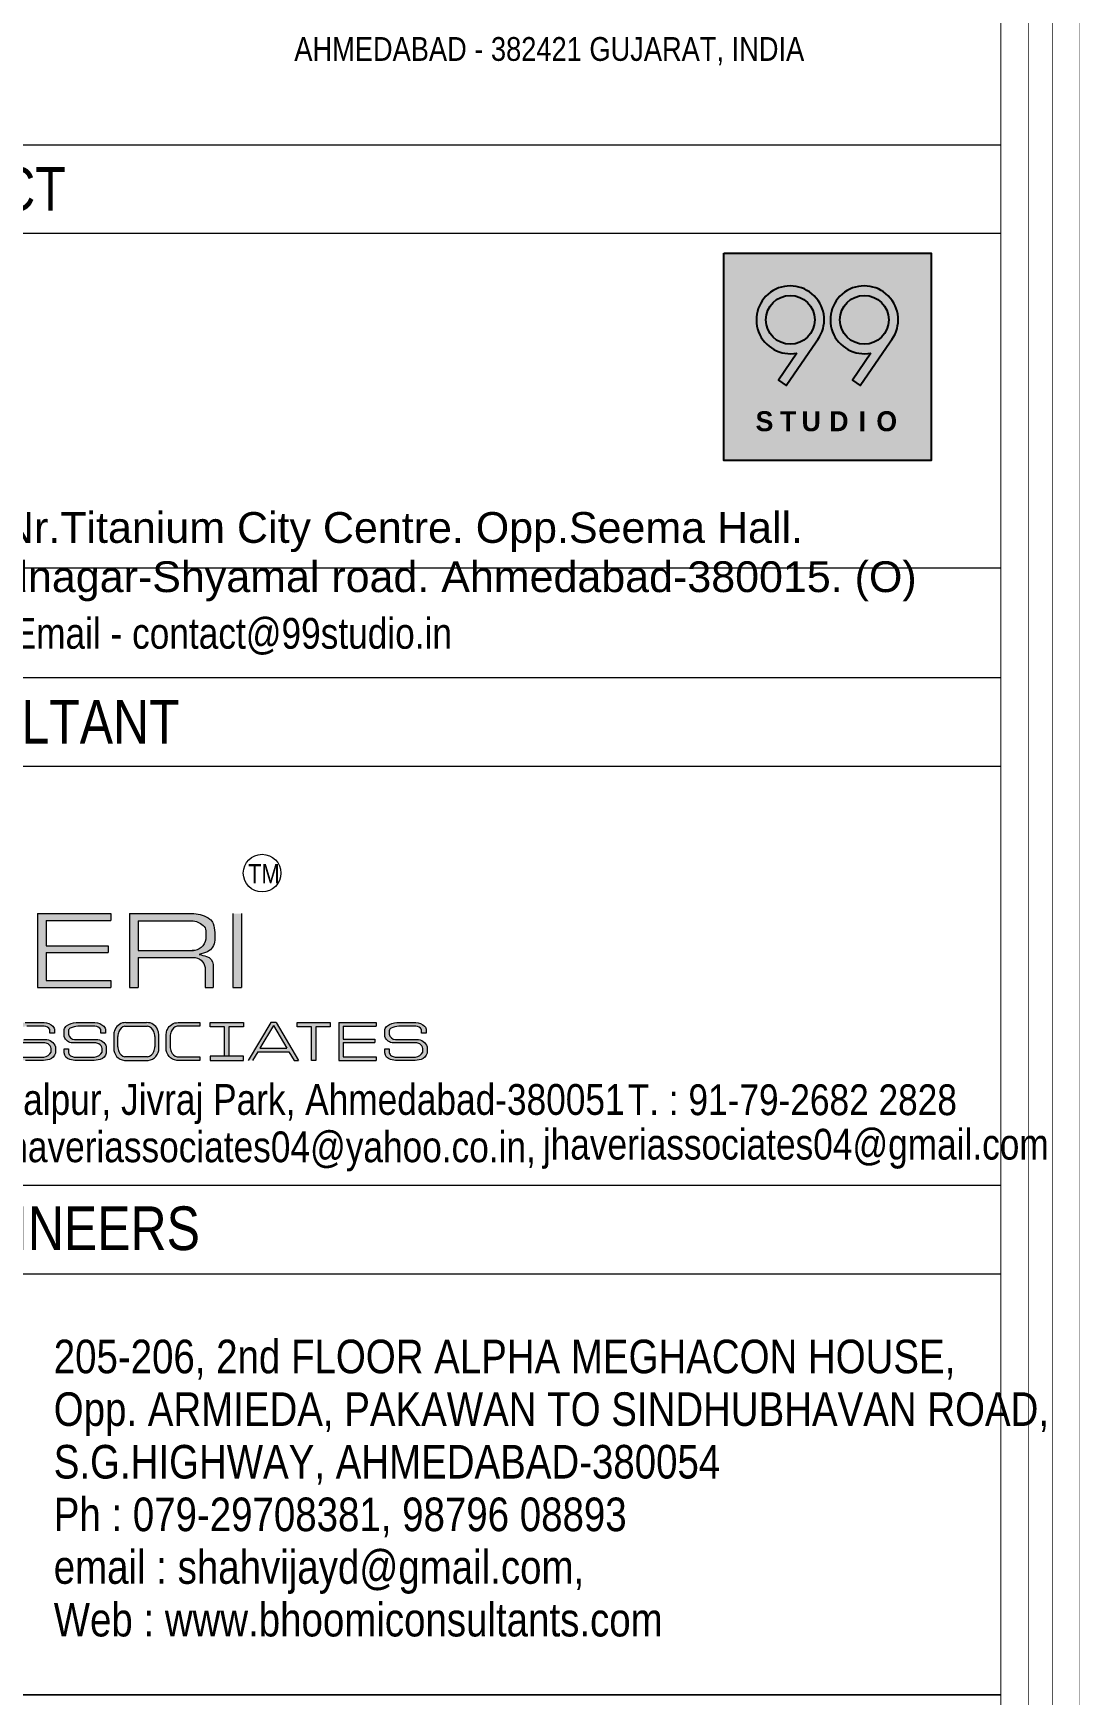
# Model space of a CAD drawing. Header units: millimetres. Extents: x 1112055 to 3390982, y -148532 to 766891.
# Drawn here: x 2882941 to 2896116, y -70171 to -49255 of the extents above; entities that cross this region are included whole.
import ezdxf

# ---------------------------------------------------------------- set-up
doc = ezdxf.new("R2010")
doc.units = ezdxf.units.MM
for name, color, linetype, lineweight in [('B TITLE BLOCK', 250, 'Continuous', 0), ('P_TITLE BLOCK TEXT', 7, 'Continuous', 9), ('tb text', 7, 'Continuous', 13)]:
    doc.layers.add(name, color=color, linetype=linetype, lineweight=lineweight)
for name, color, linetype in [('FORMAT TEXT', 7, 'Continuous'), ('Logo Color', 251, 'Continuous'), ('Logo Font', 255, 'Continuous'), ('Logo Line', 251, 'Continuous')]:
    doc.layers.add(name, color=color, linetype=linetype)
doc.styles.add('A', font='GOTHICB.TTF')
doc.styles.add('SWINC', font='swissc.ttf')

# ---------------------------------------------------------------- blocks, each defined once
blk = doc.blocks.new('Z$W@#6E2766C7')
at = {"layer": 'Logo Font', "style": 'A'}
for s, p in [('S', (0.477201075365187, 0.4427458525618988)), ('T', (0.8451072909420388, 0.4427458525618988)), ('U', (1.170529324572427, 0.4427458525618988)), ('D', (1.588321054015565, 0.4427458525618988)), ('I', (2.031184820887617, 0.4427458525618988)), ('O', (2.298338986166228, 0.4427458525618988))]:
    blk.add_text(s, height=0.30118144, dxfattribs=at).set_placement(p)
blk = doc.blocks.new('A$C9f46f36f')
at = {"layer": 'Logo Color'}
h = blk.add_hatch(color=22, dxfattribs=at)
edge = h.paths.add_edge_path(flags=0)
edge.add_arc((-2651.583773184335, -1156.24687560508), 307.1893068638838, 180, 360, ccw=False)
edge.add_arc((-2651.583773184335, -1156.24687560508), 307.1893068638838, 0, 180, ccw=False)
edge = h.paths.add_edge_path(flags=16)
edge.add_line((-2568.222982186591, -1574.687979126815), (-2800.432897544233, -1914.725855800236))
edge.add_line((-2800.432897541439, -1914.725855799858), (-2701.769266437739, -1982.102683498029))
edge.add_line((-2701.769266444957, -1982.102683492471), (-2326.533018882386, -1432.623404472455))
edge.add_arc((-2651.583773184335, -1156.24687560508), 426.6637769954773, 319.6269312612779, 641.266816491063)
edge = h.paths.add_edge_path(flags=0)
edge.add_arc((-1719.777309257304, -1156.24687560508), 307.1893068638838, 180, 360, ccw=False)
edge.add_arc((-1719.777309257304, -1156.24687560508), 307.1893068638838, 0, 180, ccw=False)
edge = h.paths.add_edge_path(flags=16)
edge.add_line((-1636.416518274462, -1574.687979126815), (-1868.626433632104, -1914.725855800236))
edge.add_line((-1868.62643362931, -1914.725855799858), (-1769.96280252561, -1982.102683498029))
edge.add_line((-1769.962802517926, -1982.102683492471), (-1394.726554955356, -1432.623404472455))
edge.add_arc((-1719.777309257304, -1156.24687560508), 426.6637769954765, 319.6269312612779, 641.2668164910631)
h.paths.add_polyline_path([(-3486.935391280567, -317.6303075854667), (-876.5585415994283, -317.6303075854667), (-876.5585415994283, -2928.007157264743), (-3486.935391280567, -2928.007157264743)])
at = {"layer": 'Logo Font'}
h = blk.add_hatch(color=256, dxfattribs=at)
edge = h.paths.add_edge_path(flags=16)
edge.add_arc((-2651.583773184335, -1156.246875599492), 307.1893068638814, 180, 360, ccw=False)
edge.add_arc((-2651.583773184335, -1156.246875599492), 307.1893068638814, 0, 180, ccw=False)
edge = h.paths.add_edge_path()
edge.add_line((-2568.222982186591, -1574.687979126815), (-2800.432897544233, -1914.725855800236))
edge.add_line((-2800.432897541439, -1914.725855799858), (-2701.769266437739, -1982.102683498029))
edge.add_line((-2701.769266444957, -1982.102683499921), (-2326.533018882386, -1432.623404479906))
edge.add_arc((-2651.583773184335, -1156.246875599492), 426.6637769954742, 319.6269312612787, 641.2668164910637)
h = blk.add_hatch(color=256, dxfattribs=at)
edge = h.paths.add_edge_path()
edge.add_line((-1636.416518274462, -1574.687979126815), (-1868.626433632337, -1914.725855800236))
edge.add_line((-1868.62643362931, -1914.725855799858), (-1769.96280252561, -1982.102683498029))
edge.add_line((-1769.962802517926, -1982.102683499921), (-1394.726554955356, -1432.623404479906))
edge.add_arc((-1719.777309257304, -1156.246875599492), 426.6637769954735, 319.6269312612787, 641.2668164910638)
edge = h.paths.add_edge_path(flags=16)
edge.add_arc((-1719.777309257304, -1156.246875599492), 307.1893068638814, 180, 360, ccw=False)
edge.add_arc((-1719.777309257304, -1156.246875599492), 307.1893068638814, 0, 180, ccw=False)
for points in [[(-2568.222982186591, -1574.687979126815), (-2800.432897541439, -1914.725855799858), (-2701.769266444957, -1982.102683499921), (-2326.533018845832, -1432.62340447912, 5.918618956459519)], [(-1636.416518274462, -1574.687979126815), (-1868.62643362931, -1914.725855799858), (-1769.962802517926, -1982.102683499921), (-1394.726554933703, -1432.62340447912, 5.918618956459519)], [(-2344.394466344034, -1156.246875599492, -1), (-2958.77308008424, -1156.246875599492, -1)], [(-1412.5880023723, -1156.246875599492, -1), (-2026.966616097605, -1156.246875599492, -1)]]:
    blk.add_lwpolyline(points, format="xyb", close=True, dxfattribs=at)
at = {"layer": 'Logo Line'}
blk.add_lwpolyline([(-3486.935391280567, -317.6303075854667), (-876.5585415994283, -317.6303075854667), (-876.5585415994283, -2928.007157264743), (-3486.935391280567, -2928.007157264743)], close=True, dxfattribs=at)
at = {"layer": 'Logo Font', "xscale": 834.901957593243, "yscale": 834.901957593243, "zscale": 834.901957593243}
blk.add_blockref('Z$W@#6E2766C7', (-3486.935391280567, -2928.007157264743), dxfattribs=at)

msp = doc.modelspace()

# ---------------------------------------------------------------- hatches: boundary and pattern name
at = {"layer": 'P_TITLE BLOCK TEXT', "lineweight": 0}
for color, points in [(7, [(2883917.465082632, -60337.13899490157), (2882996.021187464, -60337.13899490157), (2882996.021187464, -61269.55983205095), (2883917.465082632, -61269.55983205095), (2883917.465082632, -61180.01483241715), (2883105.233520823, -61180.01483241715), (2883105.233520823, -60827.74737624197), (2883883.317457951, -60827.74737624197), (2883883.317457951, -60744.22137260019), (2883105.233520823, -60744.22137260019), (2883105.233520823, -60425.65436053231), (2883917.465082632, -60425.65436053231)]), (7, [(2885564.390660107, -60337.13899490157), (2885455.178326726, -60337.13899490157), (2885455.178326726, -61269.55983205095), (2885564.390660107, -61269.55983205095)]), (256, [(2884614.601056019, -62030.42477529975), (2884614.601056019, -61853.88442902932, -0.065444553260905), (2884630.079830505, -61796.6738906901, -0.3186236598127411), (2884767.851121707, -61710.49864837051), (2885036.50715135, -61710.49864837051), (2885036.50715135, -61756.26291057341), (2884755.206282509, -61756.26291057341, 0.2644804300768096), (2884678.146292051, -61823.45438170958, 0.0506837276388673), (2884663.903156253, -61882.86426305481), (2884663.903156253, -62014.13913206501, 0.0506837276411283), (2884678.146292051, -62073.54901341013, 0.2644804300830637), (2884755.206282509, -62140.7404845463), (2885036.50715135, -62140.7404845463), (2885036.50715135, -62186.50474674861), (2884748.116012186, -62186.50474674861, -0.3947190252426027)]), (256, [(2886681.433114978, -61710.49864837051), (2886262.41499896, -61710.49864839217), (2886262.41499896, -61762.90413667764), (2886445.721312826, -61762.90413667764), (2886445.721312826, -62186.50474674861), (2886498.126801111, -62186.50474674861), (2886498.126801111, -61762.90413667764), (2886681.433114978, -61762.90413667764)]), (256, [(2887258.426424097, -61710.49864837051), (2886788.024116535, -61710.49864837051), (2886788.024116535, -62186.50474674861), (2887258.426424097, -62186.50474674861), (2887258.426424097, -62140.79151918321), (2886843.777628941, -62140.79151918321), (2886843.777628941, -61960.95699521633), (2887240.993869023, -61960.95699521633), (2887240.993869023, -61918.31649908413), (2886843.777628941, -61918.31649908413), (2886843.777628941, -61755.68624197309), (2887258.426424097, -61755.68624197309)])]:
    msp.add_hatch(color=color, dxfattribs=at).paths.add_polyline_path(points)
h = msp.add_hatch(color=7, dxfattribs=at)
h.paths.add_polyline_path([(2885164.136450848, -60406.17682665495, -0.1662994059925575), (2885205.650738582, -60463.91137135275, -0.0791995366985774), (2885226.939497311, -60573.69129660622), (2885226.939497311, -60673.49947848487, -0.2597704900776225), (2885134.345306402, -60820.54866399734, -0.0146451845304826), (2885030.6562443, -60853.329418086, -0.0494066516944872), (2885123.122709574, -60879.44896378707, -0.351322737650402), (2885206.31353114, -60978.0006431105), (2885206.31353114, -61269.55983205095), (2885104.205505436, -61269.55983205095), (2885104.205505436, -61016.50197386976, 0.3675094121381071), (2884960.897525106, -60889.05771762949), (2884262.607400673, -60889.05771762949), (2884262.607400673, -61269.55983205095), (2884153.395067293, -61269.55983205095), (2884153.395067293, -60337.13899490157), (2884964.711837282, -60337.13899490157, -0.1432384059828174)])
h.paths.add_polyline_path([(2884935.376362726, -60428.9945630195, -0.1815059090176984), (2885081.090615157, -60486.15146557557, -0.2046130928259839), (2885112.369590811, -60553.59947265558), (2885112.369590811, -60660.08282401915, -0.3961353841263715), (2884942.473766316, -60803.9349087343), (2884262.607400673, -60803.9349087343), (2884262.607400673, -60428.9945630195)], flags=16)
h = msp.add_hatch(color=7, dxfattribs=at)
edge = h.paths.add_edge_path()
edge.add_line((2883151.845883815, -61842.46072713974), (2883151.845883815, -61797.63151020069))
edge.add_arc((2883076.070639459, -61846.87487629116), 90.3703312034293, 33.01826321581262, 89.55826277265852)
edge.add_line((2883076.76736694, -61756.50723091759), (2882862.61287929, -61756.50723091759))
edge.add_arc((2882874.057540585, -62019.98934808398), 263.7305563305994, 92.48714741880563, 114.0429537284402)
edge.add_arc((2882783.051566925, -61815.99829414966), 40.35992860487605, 114.0429537289911, 173.369158315243)
edge.add_line((2882742.961615874, -61811.33785831033), (2882742.961615874, -61856.30494149555))
edge.add_arc((2882825.321061639, -61839.73860365631), 84.00905817534507, 191.3730973810368, 266.9893197897208)
edge.add_line((2882820.908729086, -61923.63170930908), (2883092.253238768, -61923.63170930908))
edge.add_arc((2883099.862180417, -62048.21949869105), 124.8199233108705, 15.593509061284578, 93.49488039934567, ccw=False)
edge.add_line((2883220.087860063, -62014.66656724307), (2883220.387868927, -62094.49418100285))
edge.add_arc((2883112.230105907, -62066.20214573563), 111.7968736685112, 286.83610795891485, 345.34095802308616, ccw=False)
edge.add_arc((2883035.035883723, -61730.5838090036), 455.9845843599547, 270.9573158560379, 283.90443097195975, ccw=False)
edge.add_line((2883042.654262697, -62186.50474674861), (2882843.413745962, -62186.50474674861))
edge.add_arc((2882850.398547946, -61830.44065412729), 356.1325954028901, 255.2817551210333, 268.8761901035025, ccw=False)
edge.add_arc((2882783.708380738, -62084.31905876812), 93.64102841167592, 183.4260365921121, 255.2817551215112, ccw=False)
edge.add_line((2882690.234709946, -62089.91504584545), (2882690.234709946, -62039.43494529383))
edge.add_line((2882690.234709946, -62039.43494530093), (2882742.961615885, -62039.43494530093))
edge.add_line((2882742.961615874, -62039.43494530093), (2882742.961615874, -62089.94575691457))
edge.add_arc((2882813.442356303, -62066.20800526628), 74.37079818738762, 198.6134072767098, 234.8504137460676)
edge.add_arc((2882824.20929656, -62050.91634725583), 93.07271808020036, 234.8504137461016, 265.264439794398)
edge.add_line((2882816.525487656, -62143.67134673278), (2883073.281861143, -62143.67134673278))
edge.add_arc((2883064.06321522, -62028.10244475784), 115.9359932841271, 274.5606862052432, 333.2673842336911)
edge.add_line((2883167.60744407, -62080.253640414), (2883168.195691766, -62034.43210083236))
edge.add_arc((2883096.183556965, -62044.61440089847), 72.72844555372058, 8.048099003174235, 64.756195017696)
edge.add_arc((2883060.292330481, -62120.73602200196), 156.8871131994469, 64.7561950177697, 84.27045226377497)
edge.add_line((2883075.954824694, -61964.63268263861), (2882797.396853669, -61964.63268263861))
edge.add_arc((2882793.53484972, -61857.27782536986), 107.4243010288788, 195.9277156250602, 272.06028075514087, ccw=False)
edge.add_line((2882690.234709946, -61886.75767567325), (2882690.234709946, -61798.3208414456))
edge.add_arc((2882768.039892057, -61812.48592972419), 79.08410769806677, 127.42578174388979, 169.6818301061448, ccw=False)
edge.add_arc((2882835.885870473, -61901.14207853693), 190.7218679370872, 88.35670740954538, 127.42578174516649, ccw=False)
edge.add_line((2882841.35518896, -61710.49864837051), (2883077.630378078, -61710.49864837051))
edge.add_arc((2883078.529218506, -61868.70960042429), 158.213505313575, 45.30042708150512, 90.3255097660695, ccw=False)
edge.add_arc((2883140.606786341, -61805.97759487621), 69.95859638909987, 1.8933564715915168, 45.30042708077201, ccw=False)
edge.add_line((2883210.527189103, -61803.66621248391), (2883210.527189103, -61842.46072714265))
edge.add_line((2883210.527189103, -61842.46072713974), (2883151.845883825, -61842.46072713974))
h = msp.add_hatch(color=7, dxfattribs=at)
edge = h.paths.add_edge_path()
edge.add_line((2883792.838816555, -61842.46072713974), (2883792.838816555, -61797.63151020069))
edge.add_arc((2883717.0635722, -61846.87487629116), 90.3703312034293, 33.01826321581262, 89.55826277265852)
edge.add_line((2883717.760299679, -61756.50723091759), (2883503.605812029, -61756.50723091759))
edge.add_arc((2883515.050473347, -62019.98934808398), 263.7305563305994, 92.48714741880563, 114.0429537284402)
edge.add_arc((2883424.044499665, -61815.99829414966), 40.35992860487605, 114.0429537289911, 173.369158315243)
edge.add_line((2883383.954548636, -61811.33785831033), (2883383.954548636, -61856.30494149555))
edge.add_arc((2883466.313994378, -61839.73860365631), 84.00905817534507, 191.3730973810368, 266.9893197897208)
edge.add_line((2883461.901661849, -61923.63170930908), (2883733.246171531, -61923.63170930908))
edge.add_arc((2883740.855113178, -62048.21949869105), 124.8199233108705, 15.593509061284578, 93.49488039934567, ccw=False)
edge.add_line((2883861.080792824, -62014.66656724307), (2883861.380801689, -62094.49418100285))
edge.add_arc((2883753.223038668, -62066.20214573563), 111.7968736685112, 286.83610795891485, 345.34095802308616, ccw=False)
edge.add_arc((2883676.028816463, -61730.5838090036), 455.9845843599547, 270.9573158560379, 283.90443097195975, ccw=False)
edge.add_line((2883683.64719544, -62186.50474674861), (2883484.406678705, -62186.50474674861))
edge.add_arc((2883491.391480686, -61830.44065412729), 356.1325954028901, 255.2817551210333, 268.8761901035025, ccw=False)
edge.add_arc((2883424.701313479, -62084.31905876812), 93.64102841167592, 183.4260365921121, 255.2817551215112, ccw=False)
edge.add_line((2883331.227642687, -62089.91504584545), (2883331.227642687, -62039.43494529383))
edge.add_line((2883331.227642687, -62039.43494530093), (2883383.954548625, -62039.43494530093))
edge.add_line((2883383.954548636, -62039.43494530093), (2883383.954548636, -62089.94575691457))
edge.add_arc((2883454.435289044, -62066.20800526628), 74.37079818738762, 198.6134072767098, 234.8504137460676)
edge.add_arc((2883465.202229301, -62050.91634725583), 93.07271808020036, 234.8504137461016, 265.264439794398)
edge.add_line((2883457.518420396, -62143.67134673278), (2883714.274793884, -62143.67134673278))
edge.add_arc((2883705.05614796, -62028.10244475784), 115.9359932841271, 274.5606862052432, 333.2673842336911)
edge.add_line((2883808.600376811, -62080.253640414), (2883809.188624508, -62034.43210083236))
edge.add_arc((2883737.176489705, -62044.61440089847), 72.72844555372058, 8.048099003174235, 64.756195017696)
edge.add_arc((2883701.28526322, -62120.73602200196), 156.8871131994469, 64.7561950177697, 84.27045226377497)
edge.add_line((2883716.947757434, -61964.63268263861), (2883438.389786409, -61964.63268263861))
edge.add_arc((2883434.527782461, -61857.27782536986), 107.4243010288788, 195.9277156250602, 272.06028075514087, ccw=False)
edge.add_line((2883331.227642687, -61886.75767567325), (2883331.227642687, -61798.3208414456))
edge.add_arc((2883409.032824797, -61812.48592972419), 79.08410769806677, 127.42578174388979, 169.6818301061448, ccw=False)
edge.add_arc((2883476.878803212, -61901.14207853693), 190.7218679370872, 88.35670740954538, 127.42578174516649, ccw=False)
edge.add_line((2883482.348121701, -61710.49864837051), (2883718.623310818, -61710.49864837051))
edge.add_arc((2883719.522151267, -61868.70960042429), 158.213505313575, 45.30042708150512, 90.3255097660695, ccw=False)
edge.add_arc((2883781.599719103, -61805.97759487621), 69.95859638909987, 1.8933564715915168, 45.30042708077201, ccw=False)
edge.add_line((2883851.520121844, -61803.66621248391), (2883851.520121844, -61842.46072714265))
edge.add_line((2883851.520121844, -61842.46072713974), (2883792.838816564, -61842.46072713974))
h = msp.add_hatch(color=256, dxfattribs=at)
h.paths.add_polyline_path([(2884368.815710345, -61710.49864837051), (2884108.425224967, -61710.49864837051, 0.3186216901171488), (2883970.654320275, -61796.67296344905, 0.0654456625201036), (2883955.175159277, -61853.88442902932), (2883955.175159277, -62030.42477529975, 0.3947190252434177), (2884088.690115445, -62186.50474674861), (2884388.550819848, -62186.50474674861, 0.394719025241403), (2884522.065776035, -62030.42477529975), (2884522.065776035, -61853.88442902932, 0.0654456625725081), (2884506.586615017, -61796.67296342739, 0.3186216900435543)])
h.paths.add_polyline_path([(2884472.7636758, -61882.86426305481, 0.1047262594535254), (2884458.520539982, -61823.45438170958), (2884458.52075644, -61823.45500031755), (2884458.520373126, -61823.45390481445, 0.2644791230732378), (2884381.460549524, -61756.26291057341), (2884095.780385768, -61756.26291057341, 0.2644804300744661), (2884018.720395332, -61823.45438170958, 0.0506837276411892), (2884004.477259512, -61882.86426305481), (2884004.477259512, -62014.13913206501, 0.0506837276411892), (2884018.720395332, -62073.54901341013, 0.2644804300744662), (2884095.780385768, -62140.7404845463), (2884381.460549524, -62140.7404845463, 0.2644804300768095), (2884458.520539982, -62073.54901341013, 0.0473854188635733), (2884472.7636758, -62014.13913206501)], flags=16)
h = msp.add_hatch(color=256, dxfattribs=at)
h.paths.add_polyline_path([(2885586.240928262, -62134.09925846384), (2885167.222812245, -62134.09925846384), (2885167.222812245, -62186.50474674861), (2885586.240928262, -62186.50474674861)])
h.paths.add_polyline_path([(2885350.529126111, -62134.09925846384), (2885402.934614396, -62134.09925846384), (2885402.934614396, -61762.90413667764), (2885586.240928262, -61762.90413667764), (2885586.240928262, -61710.49864837051), (2885167.222812245, -61710.49864839217), (2885167.222812245, -61762.90413667764), (2885350.529126111, -61762.90413667764)])
h = msp.add_hatch(color=7, dxfattribs=at)
h.paths.add_polyline_path([(2885998.726641195, -61710.49864837051), (2885930.464822097, -61710.49864837051), (2885647.343308164, -62186.50474674861), (2885702.962549661, -62186.50474674861), (2885768.694526035, -62075.99099177461), (2886160.496937256, -62075.99099177461), (2886226.228913629, -62186.50474674861), (2886281.848155126, -62186.50474674861)])
h.paths.add_polyline_path([(2885964.595731655, -61746.62651768573), (2886135.27699874, -62033.58925281595), (2885793.91446455, -62033.58925281595)], flags=16)
h = msp.add_hatch(color=7, dxfattribs=at)
edge = h.paths.add_edge_path()
edge.add_line((2887831.027376154, -61842.46072713974), (2887831.027376154, -61797.63151020069))
edge.add_arc((2887755.252131779, -61846.87487629116), 90.3703312034293, 33.01826321581262, 89.55826277265852)
edge.add_line((2887755.948859258, -61756.50723091759), (2887541.794371608, -61756.50723091759))
edge.add_arc((2887553.239032926, -62019.98934808398), 263.7305563305994, 92.48714741880563, 114.0429537284402)
edge.add_arc((2887462.233059265, -61815.99829414966), 40.35992860487605, 114.0429537289911, 173.369158315243)
edge.add_line((2887422.143108215, -61811.33785831033), (2887422.143108215, -61856.30494149555))
edge.add_arc((2887504.502553979, -61839.73860365631), 84.00905817534507, 191.3730973810368, 266.9893197897208)
edge.add_line((2887500.090221426, -61923.63170930908), (2887771.434731108, -61923.63170930908))
edge.add_arc((2887779.043672757, -62048.21949869105), 124.8199233108705, 15.593509061284578, 93.49488039934567, ccw=False)
edge.add_line((2887899.269352403, -62014.66656724307), (2887899.569361267, -62094.49418100285))
edge.add_arc((2887791.411598247, -62066.20214573563), 111.7968736685112, 286.83610795891485, 345.34095802308616, ccw=False)
edge.add_arc((2887714.217376042, -61730.5838090036), 455.9845843599547, 270.9573158560379, 283.90443097195975, ccw=False)
edge.add_line((2887721.835755039, -62186.50474674861), (2887522.595238304, -62186.50474674861))
edge.add_arc((2887529.580040265, -61830.44065412729), 356.1325954028901, 255.2817551210333, 268.8761901035025, ccw=False)
edge.add_arc((2887462.889873058, -62084.31905876812), 93.64102841167592, 183.4260365921121, 255.2817551215112, ccw=False)
edge.add_line((2887369.416202266, -62089.91504584545), (2887369.416202266, -62039.43494529383))
edge.add_line((2887369.416202266, -62039.43494530093), (2887422.143108204, -62039.43494530093))
edge.add_line((2887422.143108215, -62039.43494530093), (2887422.143108215, -62089.94575691457))
edge.add_arc((2887492.623848621, -62066.20800526628), 74.37079818738762, 198.6134072767098, 234.8504137460676)
edge.add_arc((2887503.390788879, -62050.91634725583), 93.07271808020036, 234.8504137461016, 265.264439794398)
edge.add_line((2887495.706979996, -62143.67134673278), (2887752.463353483, -62143.67134673278))
edge.add_arc((2887743.24470754, -62028.10244475784), 115.9359932841271, 274.5606862052432, 333.2673842336911)
edge.add_line((2887846.788936411, -62080.253640414), (2887847.377184107, -62034.43210083236))
edge.add_arc((2887775.365049306, -62044.61440089847), 72.72844555372058, 8.048099003174235, 64.756195017696)
edge.add_arc((2887739.47382282, -62120.73602200196), 156.8871131994469, 64.7561950177697, 84.27045226377497)
edge.add_line((2887755.136317033, -61964.63268263861), (2887476.578346008, -61964.63268263861))
edge.add_arc((2887472.71634206, -61857.27782536986), 107.4243010288788, 195.9277156250602, 272.06028075514087, ccw=False)
edge.add_line((2887369.416202266, -61886.75767567325), (2887369.416202266, -61798.3208414456))
edge.add_arc((2887447.221384395, -61812.48592972419), 79.08410769806677, 127.42578174388979, 169.6818301061448, ccw=False)
edge.add_arc((2887515.067362791, -61901.14207853693), 190.7218679370872, 88.35670740954538, 127.42578174516649, ccw=False)
edge.add_line((2887520.53668128, -61710.49864837051), (2887756.811870397, -61710.49864837051))
edge.add_arc((2887757.710710846, -61868.70960042429), 158.213505313575, 45.30042708150512, 90.3255097660695, ccw=False)
edge.add_arc((2887819.788278682, -61805.97759487621), 69.95859638909987, 1.8933564715915168, 45.30042708077201, ccw=False)
edge.add_line((2887889.708681422, -61803.66621248391), (2887889.708681422, -61842.46072714265))
edge.add_line((2887889.708681422, -61842.46072713974), (2887831.027376142, -61842.46072713974))

# ---------------------------------------------------------------- linework, layer by layer
at = {"color": 252, "lineweight": 0, "ltscale": 25, "const_width": 7.306885594424178}
msp.add_lwpolyline([(2800193.128505732, 48524.94438910423), (2896112.564244726, 48524.94438910423), (2896112.564244726, -91887.25961491711), (2800193.12850573, -91887.25961491711)], close=True, dxfattribs=at)
at = {"layer": 'B TITLE BLOCK', "color": 250, "lineweight": 0}
for p, q in [((2876820.536620429, -50659.97377908243), (2895123.172950653, -50659.97377908243)), ((2895123.172950653, -51776.76618371381), (2876820.536620432, -51776.76618371381)), ((2895123.172950653, -58484.41749213765), (2876820.536620432, -58484.41749213765)), ((2895123.172950653, -64875.71801641829), (2876820.536620432, -64875.71801641829)), ((2895123.172950653, -70171.15984977876), (2876820.536620432, -70171.15984977876)), ((2876820.536620432, -70171.15984977876), (2895123.172950653, -70171.15984977876)), ((2876820.536620432, -70171.15984977876), (2895123.172950653, -70171.15984977876))]:
    msp.add_line(p, q, dxfattribs=at)
at = {"layer": 'B TITLE BLOCK', "color": 1, "ltscale": 25, "const_width": 7.306885594424178}
msp.add_lwpolyline([(2800529.842387742, 48188.23050709357), (2895775.850362714, 48188.23050709357), (2895775.850362714, -91550.54573290645), (2800529.842387741, -91550.54573290645)], close=True, dxfattribs=at)
at = {"layer": 'B TITLE BLOCK', "color": 250, "lineweight": 0, "ltscale": 25, "const_width": 7.306885594424178}
msp.add_lwpolyline([(2800836.21212329, 47881.86077154669), (2895469.480627168, 47881.86077154669), (2895469.480627168, -91244.17599735864), (2800836.21212329, -91244.17599735864)], close=True, dxfattribs=at)
at = {"layer": 'B TITLE BLOCK', "color": 250, "lineweight": 0, "const_width": 15.26111845840563}
for points in [[(2876820.536620429, -45586.04897710834), (2895123.172950653, -45586.04897710834), (2895123.172950653, -50659.97377908243), (2876820.536620429, -50659.97377908243)], [(2895123.172950653, -50659.97377908662), (2876820.536620432, -50659.97377908662), (2876820.536620432, -57367.62508750999), (2895123.172950653, -57367.62508750999)], [(2895123.172950653, -90897.86832084473), (2876820.536620432, -90897.86832084473), (2876820.536620432, -55988.12901590033), (2895123.172950653, -55988.12901590033)]]:
    msp.add_lwpolyline(points, close=True, dxfattribs=at)
msp.add_lwpolyline([(2876820.536620432, -63758.92561179063), (2895123.172950653, -63758.92561179063)], dxfattribs=at)
at = {"layer": 'P_TITLE BLOCK TEXT', "lineweight": 0}
for p, q in [((2883955.175159277, -61853.8844290313), (2883955.175159277, -62030.42477530208)), ((2884004.477259512, -62014.13913206653), (2884004.477259512, -61882.86426305644)), ((2884095.780385768, -61756.26291057504), (2884381.460549524, -61756.26291057504)), ((2884472.7636758, -61882.86426305644), (2884472.7636758, -62014.13913206653)), ((2884522.065776035, -62030.42477530208), (2884522.065776035, -61853.8844290313)), ((2884088.690115467, -62186.50474675083), (2884388.550819848, -62186.50474675083)), ((2884381.460549524, -62140.74048454782), (2884095.780385768, -62140.74048454782))]:
    msp.add_line(p, q, dxfattribs=at)
at = {"layer": 'P_TITLE BLOCK TEXT', "color": 7, "lineweight": 0}
for points in [[(2882996.021187464, -60337.1389949032), (2883917.465082632, -60337.1389949032)], [(2882996.021187464, -60337.1389949032), (2882996.021187464, -61269.55983205292)], [(2883105.233520823, -60425.65436053406), (2883105.233520823, -60744.22137260171)], [(2883105.233520823, -60425.65436053406), (2883917.465082632, -60425.65436053406)], [(2883917.465082632, -60337.1389949032), (2883917.465082632, -60425.65436053406)], [(2884153.395067293, -60337.1389949032), (2884153.395067293, -61269.55983205292)], [(2884153.395067293, -60337.1389949032), (2884964.711837282, -60337.1389949032)], [(2884262.607400673, -60428.99456302113), (2884262.607400673, -60803.93490873581)], [(2884262.607400673, -60428.99456302113), (2884935.376362726, -60428.99456302113)], [(2885455.178326726, -60337.1389949032), (2885455.178326726, -61269.55983205292)], [(2885564.390660107, -60337.1389949032), (2885564.390660107, -61269.55983205292)], [(2885112.369590811, -60553.59947265744), (2885112.369590811, -60660.08282402113)], [(2885226.939497311, -60573.69129662962), (2885226.939497311, -60673.4994784865)], [(2883105.233520823, -60744.22137260171), (2883883.317457951, -60744.22137260171)], [(2883105.233520823, -60827.74737624348), (2883105.233520823, -61180.01483241878)], [(2883105.233520823, -60827.74737624348), (2883883.317457951, -60827.74737624348)], [(2883883.317457951, -60744.22137260171), (2883883.317457951, -60827.74737624348)], [(2884262.607400673, -60803.93490873581), (2884959.292695886, -60803.93490873581)], [(2884262.607400673, -60889.057717631), (2884262.607400673, -61269.55983205292)], [(2884262.607400673, -60889.057717631), (2884960.897525106, -60889.057717631)], [(2885104.205505436, -61016.50197387127), (2885104.205505436, -61269.55983205292)], [(2882996.021187464, -61269.55983205292), (2883917.465082632, -61269.55983205292)], [(2883105.233520823, -61180.01483241878), (2883917.465082632, -61180.01483241878)], [(2883917.465082632, -61180.01483241878), (2883917.465082632, -61269.55983205292)], [(2884153.395067293, -61269.55983205292), (2884262.607400673, -61269.55983205292)], [(2885104.205505436, -61269.55983205292), (2885206.31353114, -61269.55983205292)], [(2885455.178326726, -61269.55983205292), (2885564.390660107, -61269.55983205292)], [(2885455.178326726, -61269.55983205292), (2885564.390660107, -61269.55983205292)], [(2885930.464822097, -61710.49864837284), (2885647.343308164, -62186.50474675083)], [(2885964.595731655, -61746.62651768747), (2885793.91446455, -62033.58925281781)], [(2885998.726641195, -61710.49864837284), (2885930.464822097, -61710.49864837284)], [(2885964.595731655, -61746.62651768747), (2886135.27699874, -62033.58925281781)], [(2885998.726641195, -61710.49864837284), (2886281.848155126, -62186.50474675083)], [(2886788.024116535, -61710.49864837284), (2887258.426424097, -61710.49864837284)], [(2886788.024116535, -61710.49864837284), (2886788.024116535, -62186.50474675083)], [(2886843.777628941, -61755.68624197495), (2886843.777628941, -61918.31649908646)], [(2886843.777628941, -61755.68624197495), (2887258.426424097, -61755.68624197495)], [(2887258.426424097, -61710.49864837284), (2887258.426424097, -61755.68624197495)], [(2885768.694526035, -62075.99099177647), (2885702.962549661, -62186.50474675083)], [(2885768.694526035, -62075.99099177647), (2886160.496937256, -62075.99099177647)], [(2885793.91446455, -62033.58925281781), (2886135.27699874, -62033.58925281781)], [(2886160.496937256, -62075.99099177647), (2886226.228913629, -62186.50474675083)], [(2886843.777628941, -61918.31649908646), (2887240.993869023, -61918.31649908646)], [(2886843.777628941, -61960.95699521784), (2886843.777628941, -62140.79151918519)], [(2886843.777628941, -61960.95699521784), (2887240.993869023, -61960.95699521784)], [(2887240.993869023, -61918.31649908646), (2887240.993869023, -61960.95699521784)], [(2886226.228913629, -62186.50474675083), (2886281.848155126, -62186.50474675083)], [(2886788.024116535, -62186.50474675083), (2887258.426424097, -62186.50474675083)], [(2886843.777628941, -62140.79151918519), (2887258.426424097, -62140.79151918519)], [(2887258.426424097, -62140.79151918519), (2887258.426424097, -62186.50474675083)]]:
    msp.add_lwpolyline(points, dxfattribs=at)
for points in [[(2884935.376362726, -60428.99456302113, -0.1815059090176984), (2885081.090615157, -60486.15146557755, -0.2046130927975971), (2885112.369590811, -60553.59947265744, 10.50997811602303)], [(2884964.711837282, -60337.1389949032, -0.1432384059828174), (2885164.136450848, -60406.17682665646, -0.1662994059925575), (2885205.650738582, -60463.91137135531, -0.0791995367245889), (2885226.939497311, -60573.69129662962, 1.678218886483149)], [(2885112.369590811, -60660.08282402113, -0.3961353841393621), (2884942.473766316, -60803.93490873581, -0.3062019991474196)], [(2885226.939497311, -60673.4994784865, -0.2597704900776225), (2885134.345306402, -60820.54866399932, -0.0146451845304826), (2885030.6562443, -60853.32941808797, -0.0494066516944872), (2885123.122709574, -60879.44896378893, -0.351322737721068), (2885206.31353114, -60978.0006431332), (2885206.31353114, -61269.55983205292)], [(2884954.23488209, -60889.057717631, -0.3803317739883389), (2885104.205505436, -61016.50197387127, -39.10634366962048)], [(2882841.35518896, -61710.49864837284), (2883077.630378077, -61710.49864837284, -0.1990261439851543), (2883189.814921809, -61756.25069457038, -0.1916967583265429), (2883210.527189103, -61803.66621248588), (2883210.527189103, -61842.46072714207), (2883151.845883815, -61842.46072714207), (2883151.845883815, -61797.63151021932, 0.2518321425504549), (2883076.76736694, -61756.50723091945), (2882862.612879291, -61756.50723091945, 0.0943332803251045)], [(2884614.601056019, -62043.72861522892), (2884614.601056019, -61853.8844290313, -0.0654451079201827), (2884630.08002376, -61796.67342704967, -0.3186226749167162), (2884767.851121686, -61710.49864837284), (2885036.50715135, -61710.49864837284), (2885036.50715135, -61756.26291057504), (2884755.206282509, -61756.26291057504, 0.2644804300768096), (2884678.146292051, -61823.45438171145, 0.0506837276411283), (2884663.903156253, -61882.86426305644), (2884663.903156253, -62014.13913206653, 0.0506837276411283), (2884678.146292051, -62073.54901341199, 0.2644804300768096), (2884755.206282509, -62140.74048454782), (2885036.50715135, -62140.74048454782), (2885036.50715135, -62186.50474675083), (2884748.116012186, -62186.50474675083, -0.3947190252579334), (2884614.601056019, -62030.42477530208)], [(2882816.525487656, -62143.67134673511), (2883073.281861145, -62143.67134673511, 0.2619100095917326), (2883167.60744407, -62080.25364041551), (2883168.195691766, -62034.43210083772, 0.2526122615055632), (2883127.20012583, -61978.83143009503, 0.085353380822099), (2883075.954824694, -61964.63268264047), (2882797.396853667, -61964.63268264047, -0.3449747456290864)], [(2882820.908729086, -61923.63170931106), (2883092.253238769, -61923.63170931106, -0.3536343318604639), (2883220.087860063, -62014.66656724493), (2883220.387868935, -62094.49418101298, -0.2609690833415413), (2883144.610398438, -62173.20708774928, -0.0565526202682377), (2883042.654262697, -62186.50474675083), (2882843.413745971, -62186.50474675083, -0.0593865794242292)]]:
    msp.add_lwpolyline(points, format="xyb", dxfattribs=at)
for points in [[(2883792.838816555, -61842.46072714207), (2883792.838816555, -61797.63151021932, 0.2518321425504549), (2883717.760299679, -61756.50723091945), (2883503.605812032, -61756.50723091945, 0.0943332803251045), (2883407.601001084, -61779.13998176939, 0.2648005950274), (2883383.954548636, -61811.33785831196), (2883383.954548636, -61856.30494149997, 0.342455608626355), (2883461.901661849, -61923.63170931106), (2883733.246171512, -61923.63170931106, -0.3536343318604639), (2883861.080792824, -62014.66656724493), (2883861.380801674, -62094.49418101298, -0.2609690833415413), (2883785.603331178, -62173.20708774928, -0.0565526202682377), (2883683.64719544, -62186.50474675083), (2883484.406678712, -62186.50474675083, -0.0593865794242292), (2883400.910317386, -62174.88743462671, -0.324223828793496), (2883331.227642687, -62089.91504584743), (2883331.227642687, -62039.43494530338), (2883383.954548636, -62039.43494530338), (2883383.954548636, -62089.9457569247, 0.1594446921200951), (2883411.619046357, -62127.01742054465, 0.1334907776809275), (2883457.518420396, -62143.67134673511), (2883714.274793886, -62143.67134673511, 0.2619100095917326), (2883808.600376811, -62080.25364041551), (2883809.188624507, -62034.43210083772, 0.2526122615055632), (2883768.193058592, -61978.83143009503, 0.085353380822099), (2883716.947757434, -61964.63268264047), (2883438.389786407, -61964.63268264047, -0.3449747456290864), (2883331.227642687, -61886.75767567522), (2883331.227642687, -61798.32084143827, -0.1864948836794344), (2883360.97078334, -61749.68197873714, -0.172141735516322), (2883482.348121701, -61710.49864837284), (2883718.623310817, -61710.49864837284, -0.1990261439851543), (2883830.80785455, -61756.25069457038, -0.1916967583265429), (2883851.520121844, -61803.66621248588), (2883851.520121844, -61842.46072714207)], [(2887831.027376154, -61842.46072714207), (2887831.027376154, -61797.63151021932, 0.2518321425504549), (2887755.948859258, -61756.50723091945), (2887541.794371609, -61756.50723091945, 0.0943332803251045), (2887445.789560683, -61779.13998176939, 0.2648005950274), (2887422.143108215, -61811.33785831196), (2887422.143108215, -61856.30494149997, 0.342455608626355), (2887500.090221426, -61923.63170931106), (2887771.434731111, -61923.63170931106, -0.3536343318604639), (2887899.269352403, -62014.66656724493), (2887899.569361275, -62094.49418101298, -0.2609690833415413), (2887823.791890778, -62173.20708774928, -0.0565526202682377), (2887721.835755039, -62186.50474675083), (2887522.595238291, -62186.50474675083, -0.0593865794242292), (2887439.098876985, -62174.88743462671, -0.324223828793496), (2887369.416202266, -62089.91504584743), (2887369.416202266, -62039.43494530338), (2887422.143108215, -62039.43494530338), (2887422.143108215, -62089.9457569247, 0.1594446921200951), (2887449.807605935, -62127.01742054465, 0.1334907776809275), (2887495.706979996, -62143.67134673511), (2887752.463353463, -62143.67134673511, 0.2619100095917326), (2887846.788936411, -62080.25364041551), (2887847.377184106, -62034.43210083772, 0.2526122615055632), (2887806.38161817, -61978.83143009503, 0.085353380822099), (2887755.136317033, -61964.63268264047), (2887476.578346007, -61964.63268264047, -0.3449747456290864), (2887369.416202266, -61886.75767567522), (2887369.416202266, -61798.32084143827, -0.1864948836794344), (2887399.159342919, -61749.68197873714, -0.172141735516322), (2887520.53668128, -61710.49864837284), (2887756.811870396, -61710.49864837284, -0.1990261439851543), (2887868.996414129, -61756.25069457038, -0.1916967583265429), (2887889.708681422, -61803.66621248588), (2887889.708681422, -61842.46072714207)]]:
    msp.add_lwpolyline(points, format="xyb", close=True, dxfattribs=at)
at = {"layer": 'P_TITLE BLOCK TEXT', "lineweight": 0}
for points in [[(2884108.425224967, -61710.49864837284), (2884368.815710345, -61710.49864837284)], [(2885350.529126111, -61762.90413667927), (2885167.222812245, -61762.90413667927), (2885167.222812245, -61710.49864837284), (2885586.240928262, -61710.49864837284), (2885586.240928262, -61762.90413667927), (2885402.934614396, -61762.90413667927)], [(2885402.934614396, -61762.90413667927), (2885402.934614396, -62134.09925846559), (2885350.529126111, -62134.09925846559), (2885350.529126111, -61762.90413667927)], [(2886445.721312826, -61762.90413667927), (2886262.41499896, -61762.90413667927), (2886262.41499896, -61710.49864837284), (2886681.433114978, -61710.49864837284), (2886681.433114978, -61762.90413667927), (2886498.126801111, -61762.90413667927)], [(2886498.126801111, -61762.90413667927), (2886498.126801111, -62186.50474675083), (2886445.721312826, -62186.50474675083), (2886445.721312826, -61762.90413667927)], [(2885586.240928262, -62134.09925846559), (2885167.222812245, -62134.09925846559), (2885167.222812245, -62186.50474675083), (2885586.240928262, -62186.50474675083), (2885586.240928262, -62134.09925846559), (2885402.934614396, -62134.09925846559)]]:
    msp.add_lwpolyline(points, dxfattribs=at)
msp.add_circle((2885822.32679713, -59827.96592214309), 236.7151579172995, dxfattribs=at)
for centre, radius, start, end in [((2884180.524352711, -61884.15525534879), 227.3732216091407, 157.3716576989151, 172.3493392638422), ((2884100.290437011, -61850.71073211487), 140.4478664878339, 86.67955072850191, 157.3715793672328), ((2884303.888234779, -61923.23382226612), 302.1202300775772, 160.7151990414629, 172.3211226418163), ((2884116.320389213, -61857.60435040611), 103.4020268984238, 101.4575682778663, 160.7151990414629), ((2884376.950498303, -61850.71073211487), 140.4478664878079, 22.62842065585456, 93.3204492714981), ((2884360.920546101, -61857.60435040611), 103.4020268978356, 19.28480095853707, 78.5424317221337), ((2884325.375716096, -61886.78728498555), 147.440159956381, 1.524680447716267, 25.43899792475767), ((2884296.716582602, -61884.15525534879), 227.3732216103716, 7.650660736157764, 22.62834230108488), ((2884105.385814324, -62037.0766952549), 150.3578695314572, 177.4643736618771, 263.6247444613483), ((2884303.888234779, -61973.76957285743), 302.1202300776714, 187.6788773581837, 199.2848009585371), ((2884116.320389213, -62039.39904473863), 103.4020268981124, 199.2848009585371, 258.5424317221337), ((2884360.920546101, -62039.39904473863), 103.4020268971076, 281.4575682778663, 340.7151990414629), ((2884371.85512099, -62037.0766952549), 150.3578695307894, 276.3752555386516, 2.535626338122932), ((2884152.906222356, -61968.8676616162), 323.0453475279564, 341.0922504455006, 351.9440711994588)]:
    msp.add_arc(centre, radius, start, end, dxfattribs=at)

# ---------------------------------------------------------------- block references
msp.add_blockref('A$C9f46f36f', (2895123.172950653, -51706.77810361971))

# ---------------------------------------------------------------- texts
at = {"layer": 'B TITLE BLOCK', "color": 0, "lineweight": 0, "style": 'SWINC'}
for s, p in [('205-206, 2nd FLOOR ALPHA MEGHACON HOUSE,', (2883199.277372362, -66123.93109706814)), ('Opp. ARMIEDA, PAKAWAN TO SINDHUBHAVAN ROAD,', (2883199.277372362, -66786.49912278297)), ('S.G.HIGHWAY, AHMEDABAD-380054', (2883199.277372362, -67449.06714851958)), ('Ph : 079-29708381, 98796 08893', (2883199.277372362, -68111.6351742343)), ('email : shahvijayd@gmail.com,', (2883199.277372362, -68774.20319997032)), ('Web : www.bhoomiconsultants.com', (2883199.277372362, -69436.77122568573))]:
    msp.add_text(s, height=422.5197103670994, dxfattribs=at).set_placement(p)
at = {"layer": 'FORMAT TEXT', "lineweight": 0, "style": 'SWINC'}
for s, p in [('DESIGN ARCHITECT', (2877167.175925564, -51490.02524811788)), ('SERVICES CONSULTANT', (2877167.175925564, -58197.67655654195)), ('STRUCTURAL ENGINEERS', (2876934.48865829, -64573.11784451165))]:
    msp.add_text(s, height=549.0790899063935, dxfattribs=at).set_placement(p)
at = {"layer": 'P_TITLE BLOCK TEXT', "lineweight": 0, "style": 'SWINC'}
for s, height, p in [('TM', 240.6908457200491, (2885645.732831057, -59955.72385657336)), ('2, Palkhi Society, Nr. SBI, Vejalpur, Jivraj Park, Ahmedabad-380051', 387.3066630424684, (2876970.174503215, -62870.82085494512)), ('T. : 91-79-2682 2828 ', 387.3066630424684, (2890425.476053175, -62874.57879719303)), ('E-mail : jhaveriassociates04@yahoo.co.in,', 387.3066630424684, (2880902.063807076, -63466.88850217768)), (' jhaveriassociates04@gmail.com', 387.3066630424684, (2889233.710653553, -63434.16589272548))]:
    msp.add_text(s, height=height, dxfattribs=at).set_placement(p)
at = {"layer": 'P_TITLE BLOCK TEXT', "lineweight": 0, "char_height": 387.3066630424684, "attachment_point": 7, "style": 'SWINC'}
for s, insert in [('\\A1;{\\pql;\\fArial|b0|i0|c0|p34;1101, LANDMARK. Nr.Titanium City Centre. Opp.Seema Hall.}', (2877749.240895822, -55787.51131902788)), ('\\A1;{\\pql;\\fArial|b0|i0|c0|p34;Anandnagar. Prahladnagar-Shyamal road. Ahmedabad-380015. (O)}', (2877762.280470029, -56407.12761718793))]:
    msp.add_mtext(s, dxfattribs=dict(at, insert=insert))
at = {"layer": 'P_TITLE BLOCK TEXT', "lineweight": 0, "insert": (2877749.260642779, -57115.25364257816), "char_height": 387.3066630424684, "width": 11258.22750827204, "attachment_point": 7, "style": 'SWINC'}
msp.add_mtext('\\A1;\\pxql;Ph._079-4002-8361/62 - Email - contact@99studio.in   ', dxfattribs=at)
at = {"layer": 'tb text', "lineweight": 0, "style": 'SWINC'}
msp.add_text('AHMEDABAD - 382421 GUJARAT, INDIA', height=299.3022683370212, dxfattribs=at).set_placement((2886227.5661272, -49603.22741688207))

doc.saveas('drawing.dxf')
